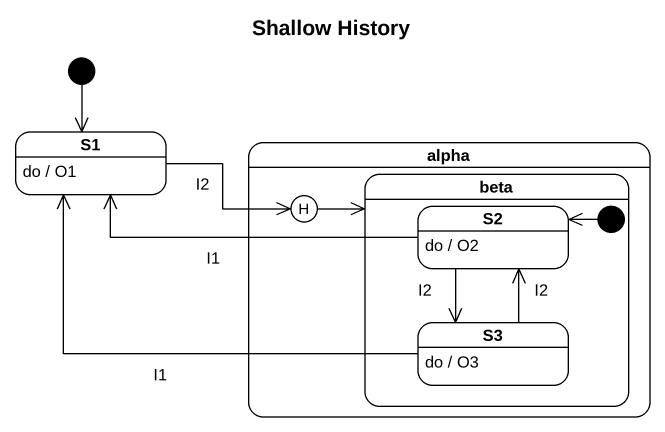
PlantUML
@startuml
title Shallow History
hide empty description
state S1
S1 : do / O1
state alpha {
  state history1 <<history>>
  state beta {
    state S2
    S2 : do / O2
    state S3
    S3 : do / O3
    [*] -left-> S2
  }
}
[*] --> S1
S1 -right-> history1 : I2
history1 -right-> beta
S2 -left-> S1 : I1
S2 --> S3 : I2
S3 -left-> S1 : I1
S3 -up-> S2 : I2
@enduml
